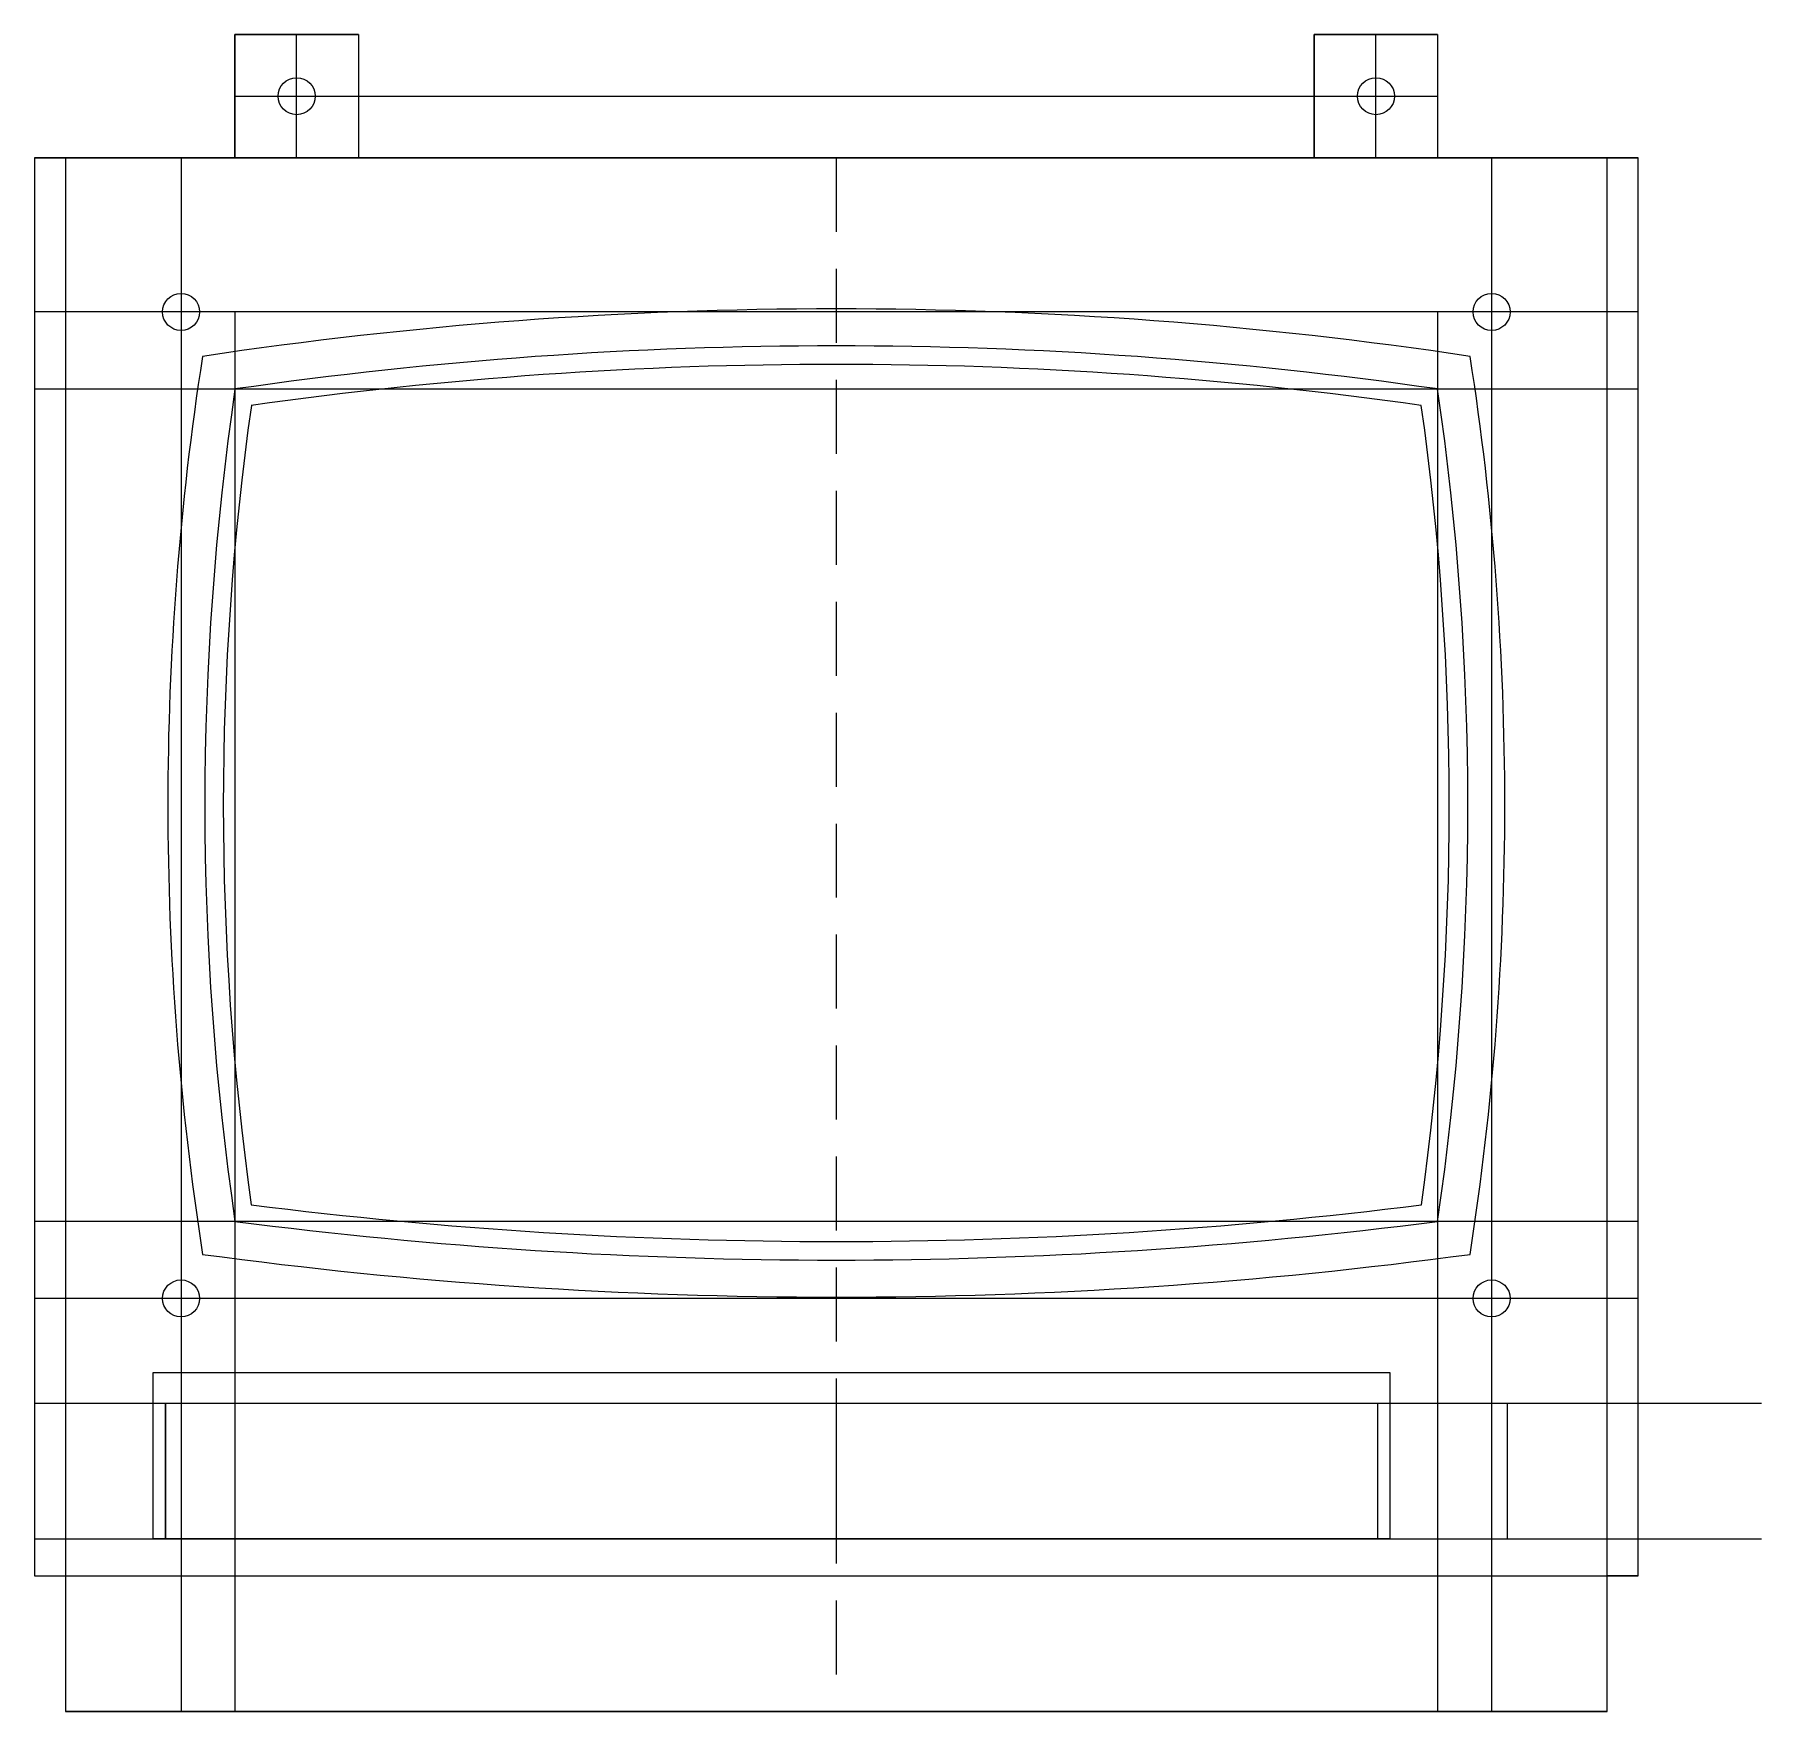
# Model space of a CAD drawing. Header units: millimetres. Extents: x 0 to 280, y 0 to 272.
import ezdxf

# ---------------------------------------------------------------- set-up
doc = ezdxf.new("R2010")
doc.units = ezdxf.units.MM
doc.linetypes.add('DASHED', pattern=[18, 12, -6])
for name, color, linetype, lineweight, true_color in [('inner1', 178, 'Continuous', 0, 0x000000), ('inner2', 178, 'Continuous', 0, 0x000000), ('nest', 2, 'Continuous', 0, 0xffff00), ('outer', 178, 'Continuous', 0, 0x000000), ('skeleton', 1, 'Continuous', 0, 0xff0000), ('slot', 3, 'Continuous', 0, 0x00ff00)]:
    doc.layers.add(name, color=color, linetype=linetype, lineweight=lineweight, true_color=true_color)

msp = doc.modelspace()

# ---------------------------------------------------------------- linework, layer by layer
at = {"layer": 'inner1'}
for p, q in [((0, 252), (0, 22)), ((0, 252), (0, 252)), ((0, 252), (260, 252)), ((260, 252), (260, 252)), ((260, 22), (260, 252)), ((19.25, 28), (19.25, 55)), ((19.25, 55), (219.75, 55)), ((219.75, 55), (219.75, 28)), ((219.75, 28), (19.25, 28)), ((0, 22), (5, 22)), ((0, 22), (0, 22)), ((5, 22), (5, 0)), ((5, 22), (5, 22)), ((260, 22), (255, 22)), ((255, 22), (255, 22)), ((255, 0), (255, 22)), ((260, 22), (260, 22)), ((255, 0), (5, 0)), ((5, 0), (5, 0)), ((255, 0), (255, 0))]:
    msp.add_line(p, q, dxfattribs=at)
for centre in [(23.75, 227), (236.25, 227), (23.75, 67), (236.25, 67)]:
    msp.add_circle(centre, 3, dxfattribs=at)
for centre, radius, start, end in [((130, -461.5), 683, 81.79278, 98.20722), ((495.77, 147), 468.16, 171.7101, 188.2899), ((-235.77, 147), 468.16, 351.7101, 8.2899), ((130, 833.5), 760.28, 262.63195, 277.36805)]:
    msp.add_arc(centre, radius, start, end, dxfattribs=at)
at = {"layer": 'inner2'}
for p, q in [((0, 252), (0, 22)), ((0, 252), (0, 252)), ((260, 252), (0, 252)), ((260, 252), (260, 252)), ((260, 22), (260, 252)), ((19.25, 28), (19.25, 55)), ((19.25, 55), (219.75, 55)), ((219.75, 55), (219.75, 28)), ((219.75, 28), (19.25, 28)), ((0, 22), (5, 22)), ((0, 22), (0, 22)), ((5, 22), (5, 0)), ((5, 22), (5, 22)), ((260, 22), (255, 22)), ((255, 22), (255, 22)), ((255, 0), (255, 22)), ((260, 22), (260, 22)), ((255, 0), (5, 0)), ((5, 0), (5, 0)), ((255, 0), (255, 0))]:
    msp.add_line(p, q, dxfattribs=at)
for centre in [(23.75, 227), (236.25, 227), (23.75, 67), (236.25, 67)]:
    msp.add_circle(centre, 3, dxfattribs=at)
for centre, radius, start, end in [((130, -461.5), 680, 81.98193, 98.01807), ((495.77, 147), 465.16, 171.9863, 188.0095), ((-235.77, 147), 465.16, 351.9905, 8.0137), ((130, 833.5), 757.28, 262.80442, 277.19558)]:
    msp.add_arc(centre, radius, start, end, dxfattribs=at)
at = {"layer": 'nest'}
for centre, radius, start, end in [((130, -461.5), 689, 81.42165, 98.57835), ((130, -461.5), 683, 81.79278, 98.20722), ((495.77, 147), 474.16, 171.1697, 188.8387), ((130, -461.5), 680, 81.98193, 98.01807), ((-235.77, 147), 474.16, 351.1613, 8.8303), ((495.77, 147), 468.16, 171.7101, 188.2899), ((-235.77, 147), 468.16, 351.7101, 8.2899), ((495.77, 147), 465.16, 171.9863, 188.0095), ((-235.77, 147), 465.16, 351.9905, 8.0137), ((130, 833.5), 757.28, 262.80442, 277.19558), ((130, 833.5), 760.28, 262.63195, 277.36805), ((130, 833.5), 766.28, 262.29318, 277.70682)]:
    msp.add_arc(centre, radius, start, end, dxfattribs=at)
at = {"layer": 'outer'}
for p, q in [((32.5, 252), (32.5, 272)), ((32.5, 272), (52.5, 272)), ((52.5, 272), (52.5, 252)), ((207.5, 252), (207.5, 272)), ((207.5, 272), (227.5, 272)), ((227.5, 272), (227.5, 252)), ((0, 252), (0, 252)), ((0, 252), (0, 22)), ((0, 252), (32.5, 252)), ((32.5, 252), (32.5, 252)), ((52.5, 252), (207.5, 252)), ((227.5, 252), (227.5, 252)), ((227.5, 252), (260, 252)), ((260, 252), (260, 252)), ((260, 22), (260, 252)), ((21.25, 50), (217.75, 50)), ((21.25, 28), (21.25, 50)), ((217.75, 50), (217.75, 28)), ((217.75, 28), (21.25, 28)), ((0, 22), (5, 22)), ((0, 22), (0, 22)), ((5, 22), (5, 22)), ((5, 22), (5, 0)), ((260, 22), (255, 22)), ((255, 22), (255, 22)), ((255, 0), (255, 22)), ((260, 22), (260, 22)), ((255, 0), (5, 0)), ((5, 0), (5, 0)), ((255, 0), (255, 0))]:
    msp.add_line(p, q, dxfattribs=at)
for centre in [(42.5, 262), (217.5, 262), (23.75, 227), (236.25, 227), (23.75, 67), (236.25, 67)]:
    msp.add_circle(centre, 3, dxfattribs=at)
for centre, radius, start, end in [((130, -461.5), 689, 81.42165, 98.57835), ((495.77, 147), 474.16, 171.1697, 188.8387), ((-235.77, 147), 474.16, 351.1613, 8.8303), ((130, 833.5), 766.28, 262.29318, 277.70682)]:
    msp.add_arc(centre, radius, start, end, dxfattribs=at)
at = {"layer": 'skeleton'}
for p, q in [((32.5, 272), (32.5, 252)), ((52.5, 272), (32.5, 272)), ((42.5, 252), (42.5, 272)), ((52.5, 272), (52.5, 252)), ((207.5, 272), (207.5, 252)), ((227.5, 272), (207.5, 272)), ((217.5, 252), (217.5, 272)), ((227.5, 272), (227.5, 252)), ((32.5, 262), (227.5, 262)), ((260, 252), (0, 252)), ((0, 252), (0, 22)), ((5, 252), (5, 0)), ((23.75, 252), (23.75, 0)), ((236.25, 252), (236.25, 0)), ((255, 0), (255, 252)), ((260, 22), (260, 252)), ((260, 227), (0, 227)), ((32.5, 227), (32.5, 0)), ((227.5, 227), (227.5, 0)), ((260, 214.5), (0, 214.5)), ((260, 79.5), (0, 79.5)), ((260, 67), (0, 67)), ((0, 50), (280, 50)), ((0, 28), (280, 28)), ((0, 22), (260, 22)), ((5, 0), (255, 0))]:
    msp.add_line(p, q, dxfattribs=at)
at = {"layer": 'skeleton', "linetype": 'DASHED'}
msp.add_line((130, 252), (130, 0), dxfattribs=at)
at = {"layer": 'slot'}
for p, q in [((21.25, 50), (21.25, 28)), ((21.25, 50), (217.75, 50)), ((130, 50), (130, 28)), ((217.75, 50), (217.75, 28)), ((238.75, 50), (238.75, 28)), ((217.75, 28), (21.25, 28))]:
    msp.add_line(p, q, dxfattribs=at)

doc.saveas('drawing.dxf')
